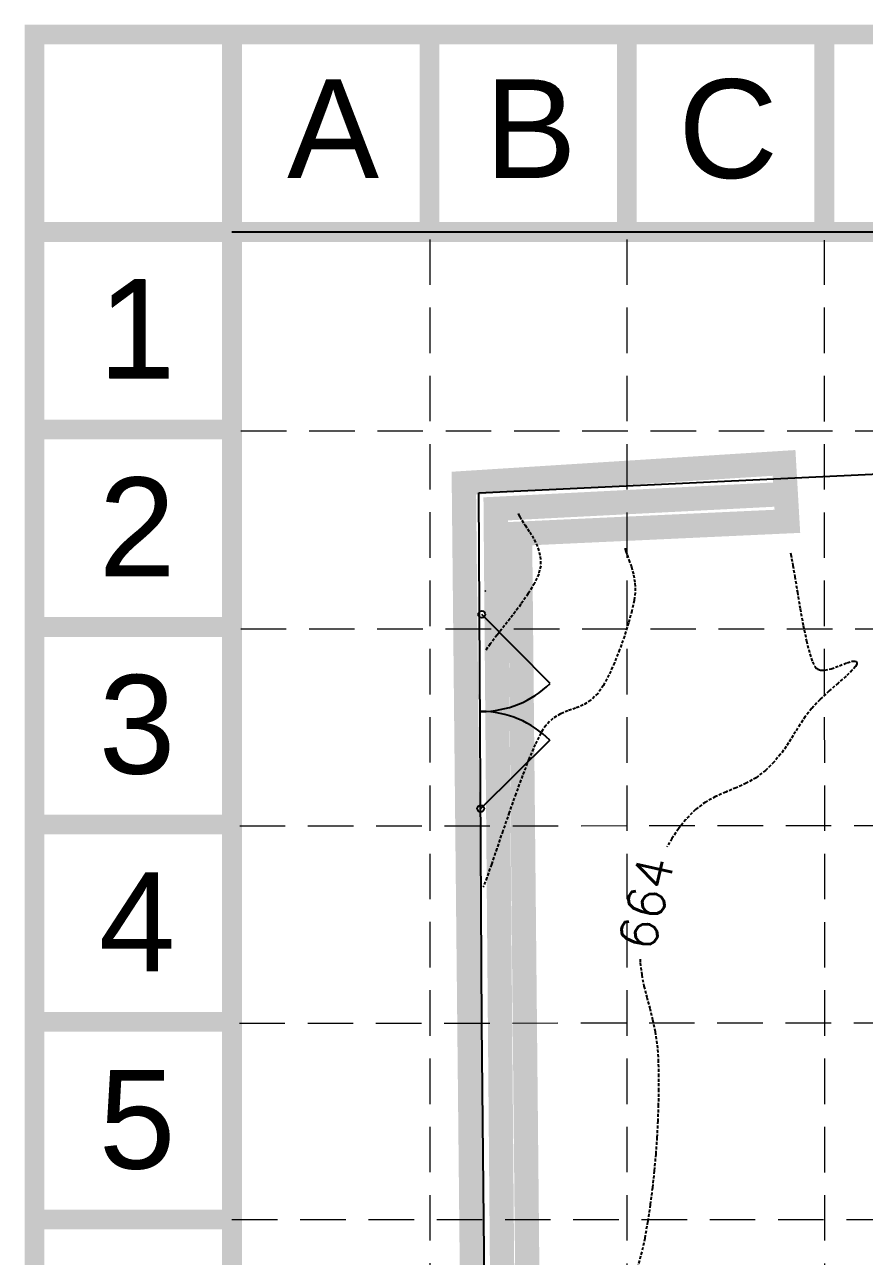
# Model space of a CAD drawing. Header units: inches. Extents: x 2507435 to 2508087, y 7097652 to 7098695.
# Drawn here: x 2507434.9 to 2507504.1, y 7098593.8 to 7098695.3 of the extents above; entities that cross this region are included whole.
import ezdxf
from ezdxf.enums import TextEntityAlignment as Align

# ---------------------------------------------------------------- set-up
doc = ezdxf.new("R2010")
doc.units = ezdxf.units.IN
doc.header["$MEASUREMENT"] = 0
doc.linetypes.add('HIDDEN', pattern=[0.375, 0.25, -0.125])
for name, color, linetype in [('BASE', 7, 'Continuous'), ('CONT-MNR', 8, 'HIDDEN'), ('E-FENCE', 7, 'FENCE_LINE'), ('GRID', 254, 'HIDDEN'), ('LIMITS OF DISTURBANCE', 1, 'HIDDEN'), ('P-FENCE', 6, 'Continuous'), ('SILT FENCE', 200, 'Continuous')]:
    doc.layers.add(name, color=color, linetype=linetype)
doc.styles.get("Standard").update_dxf_attribs({"font": 'ARIAL.TTF'})
doc.linetypes.add('FENCE_LINE', pattern='A,0.75,-0.2,["x",Standard,S=0.1,R=0,X=-0.1,Y=-0.05],-0.075', length=1.025)

msp = doc.modelspace()

# ---------------------------------------------------------------- linework, layer by layer
at = {"layer": 'BASE', "color": 9}
msp.add_line((2507452.013975376, 7098678.232320917), (2508070.315568645, 7098678.232320917), dxfattribs=at)
at = {"layer": 'BASE', "const_width": 1.627109455971472}
for points in [[(2507452.013975376, 7098694.503415476), (2507435.742880816, 7098694.503415476)], [(2507452.013975376, 7098694.503415476), (2507452.013975376, 7098678.232320917)], [(2507468.285069936, 7098694.503415476), (2507468.285069936, 7098678.232320917)], [(2507484.556164495, 7098694.503415476), (2507484.556164495, 7098678.232320917)], [(2507500.827259055, 7098694.503415476), (2507500.827259055, 7098678.232320917)], [(2507452.013975376, 7098678.232320917), (2507435.742880816, 7098678.232320917)], [(2507452.013975376, 7098661.961226357), (2507435.742880816, 7098661.961226357)], [(2507452.013975376, 7098645.690131797), (2507435.742880816, 7098645.690131797)], [(2507452.013975376, 7098629.419037237), (2507435.742880816, 7098629.419037237)], [(2507452.013975376, 7098613.147942677), (2507435.742880816, 7098613.147942677)], [(2507452.013975376, 7098596.876848118), (2507435.742880816, 7098596.876848118)]]:
    msp.add_lwpolyline(points, dxfattribs=at)
for points in [[(2508086.586663205, 7097653.153363655), (2508086.586663205, 7098694.503415476), (2507435.742880816, 7098694.503415476), (2507435.742880816, 7097653.153363655)], [(2508070.315568645, 7097669.424458215), (2508070.315568645, 7098678.232320917), (2507452.013975376, 7098678.232320917), (2507452.013975376, 7097669.424458215)]]:
    msp.add_lwpolyline(points, close=True, dxfattribs=at)
at = {"layer": 'CONT-MNR', "color": 35, "extrusion": (0.908783854320018, 0.4172671879350837, 0), "elevation": 5240789.157509692}
msp.add_lwpolyline([(5404855.787684912, 662), (5404855.696068167, 662)], dxfattribs=at)
at = {"layer": 'CONT-MNR', "color": 35, "extrusion": (0.8842024855023516, 0.4671038049849989, 0), "elevation": 5532924.922284701}
msp.add_lwpolyline([(5105396.937864137, 662), (5105396.740308234, 662)], dxfattribs=at)
at = {"layer": 'CONT-MNR', "color": 35, "extrusion": (0.853912590463855, 0.5204164561649725, 0), "elevation": 5835421.851423547}
msp.add_lwpolyline([(4756699.05370496, 662.0000000000009), (4756698.723604987, 662.0000000000009)], dxfattribs=at)
at = {"layer": 'CONT-MNR', "color": 35}
for points, elevation in [([(2507475.896815509, 7098654.489275131), (2507476.170845906, 7098654.077890421)], 662), ([(2507476.170845906, 7098654.077890421), (2507476.548567472, 7098653.509779038)], 662), ([(2507484.474980418, 7098651.916395879), (2507484.571516532, 7098651.634096529)], 663), ([(2507484.571516532, 7098651.634096529), (2507484.725122247, 7098651.218579412)], 663), ([(2507498.02975429, 7098651.810379695), (2507498.061186225, 7098651.667638533)], 664), ([(2507498.061186225, 7098651.667638533), (2507498.12716678, 7098651.34170594)], 664), ([(2507498.12716678, 7098651.34170594), (2507498.233640716, 7098650.762742458)], 664), ([(2507477.454120492, 7098650.725993939), (2507477.28988779, 7098650.055212153)], 662), ([(2507477.28988779, 7098650.055212153), (2507476.931472044, 7098649.282432326)], 662), ([(2507485.223913208, 7098649.285561332), (2507485.236539035, 7098648.518635619)], 663), ([(2507498.388803644, 7098649.853641635), (2507498.602236188, 7098648.563213273)], 664), ([(2507472.855664119, 7098648.688723208), (2507472.858403253, 7098648.682549966)], 661), ([(2507472.858403253, 7098648.682549966), (2507472.870846983, 7098648.654333105)], 661), ([(2507472.878619574, 7098648.635604566), (2507472.859498425, 7098648.606240523)], 661), ([(2507472.870846983, 7098648.654333105), (2507472.878619574, 7098648.635604566)], 661), ([(2507476.425252243, 7098648.439636775), (2507475.817607373, 7098647.558807818)], 662), ([(2507475.817607373, 7098647.558807818), (2507475.154916419, 7098646.671927772)], 662), ([(2507498.835067179, 7098647.187646342), (2507499.084891518, 7098645.819116585)], 664), ([(2507475.154916419, 7098646.671927772), (2507474.483558369, 7098645.810978955)], 662), ([(2507474.483558369, 7098645.810978955), (2507473.84991221, 7098645.007943682)], 662), ([(2507484.690570712, 7098646.021960603), (2507484.352143049, 7098644.939442415)], 663), ([(2507499.084891518, 7098645.819116585), (2507499.349304105, 7098644.549799739)], 664), ([(2507483.960410249, 7098643.826803371), (2507483.530320696, 7098642.741058912)], 663), ([(2507483.530320696, 7098642.741058912), (2507483.076822775, 7098641.739224483)], 663), ([(2507500.02902226, 7098642.459807619), (2507500.146796633, 7098642.308125162)], 664), ([(2507500.146796633, 7098642.308125162), (2507500.206020372, 7098642.258884075)], 664), ([(2507500.298971303, 7098642.206201136), (2507500.506598687, 7098642.141847943)], 664), ([(2507502.707660447, 7098642.747303317), (2507503.119686496, 7098642.873836339)], 664), ([(2507503.119686496, 7098642.873836339), (2507503.345025093, 7098642.882414152)], 664), ([(2507503.445186109, 7098642.832323398), (2507503.478203873, 7098642.78759451)], 664), ([(2507503.494769917, 7098642.740805201), (2507503.490020557, 7098642.63308287)], 664), ([(2507483.076822775, 7098641.739224483), (2507482.61486487, 7098640.878315523)], 663), ([(2507502.614496372, 7098641.631896568), (2507501.958062905, 7098641.061583085)], 664), ([(2507480.333388296, 7098639.003215396), (2507479.702882756, 7098638.784101654)], 663), ([(2507499.77338837, 7098638.966948951), (2507499.255542018, 7098638.309270116)], 664), ([(2507479.075846919, 7098638.525817358), (2507478.460913559, 7098638.149381092)], 663), ([(2507479.702882756, 7098638.784101654), (2507479.075846919, 7098638.525817358)], 663), ([(2507477.461856341, 7098636.950958177), (2507476.997182997, 7098636.009592502)], 663), ([(2507477.866715454, 7098637.575811438), (2507477.461856341, 7098636.950958177)], 663), ([(2507498.440974833, 7098637.059858464), (2507498.070926469, 7098636.449107619)], 664), ([(2507476.997182997, 7098636.009592502), (2507476.488459546, 7098634.818075277)], 663), ([(2507497.676816573, 7098635.834981407), (2507497.22198138, 7098635.207970815)], 664), ([(2507476.488459546, 7098634.818075277), (2507475.951450105, 7098633.442767369)], 663), ([(2507496.669757125, 7098634.558566825), (2507495.983480045, 7098633.877260425)], 664), ([(2507494.386330811, 7098632.808392647), (2507493.552284436, 7098632.43495506)], 664), ([(2507491.021082621, 7098631.254677309), (2507490.199001217, 7098630.645721332)], 664), ([(2507474.328347058, 7098628.877708212), (2507473.83583487, 7098627.430846237)], 663), ([(2507473.393857295, 7098626.13199791), (2507473.018178456, 7098625.047524098)], 663), ([(2507485.648104811, 7098618.328718588), (2507485.658007558, 7098618.007368)], 664), ([(2507487.048418944, 7098611.243031186), (2507487.134298524, 7098610.034790809)], 664), ([(2507487.134298524, 7098610.034790809), (2507487.160254441, 7098608.845962047)], 664), ([(2507487.163337026, 7098607.60444201), (2507487.142704789, 7098606.317794013)], 664), ([(2507487.142704789, 7098606.317794013), (2507487.097516242, 7098604.99358137)], 664), ([(2507486.806197853, 7098600.871188712), (2507486.654369176, 7098599.472350633)], 664), ([(2507486.473776745, 7098598.073764482), (2507486.263579071, 7098596.682993572)], 664), ([(2507486.263579071, 7098596.682993572), (2507486.022934664, 7098595.307601221)], 664), ([(2507486.022934664, 7098595.307601221), (2507485.77751075, 7098594.213433975)], 664), ([(2507485.77751075, 7098594.213433975), (2507485.38655504, 7098592.735331668)], 664)]:
    msp.add_lwpolyline(points, dxfattribs=dict(at, elevation=elevation))
at = {"layer": 'CONT-MNR', "color": 35, "extrusion": (0.8608466899776771, 0.5088643987885939, 0), "elevation": 5770804.937493211}
msp.add_lwpolyline([(4834886.830828419, 662), (4834886.106236515, 662)], dxfattribs=at)
at = {"layer": 'CONT-MNR', "color": 35, "extrusion": (0.9096468689475339, 0.4153824428330453, 0), "elevation": 5229574.303385254}
msp.add_lwpolyline([(5415705.484260342, 662), (5415704.742327929, 662)], dxfattribs=at)
at = {"layer": 'CONT-MNR', "color": 35, "extrusion": (0.9649857683791592, 0.2623022432723055, 0), "elevation": 4281672.236302219}
msp.add_lwpolyline([(6192381.457208481, 662.0000000000009), (6192380.709515324, 662.0000000000009)], dxfattribs=at)
at = {"layer": 'CONT-MNR', "color": 35, "extrusion": (0.9710356755219179, 0.2389345451450934, 0), "elevation": 4130970.040106553}
msp.add_lwpolyline([(6293919.862472858, 663.0000000000009), (6293919.777421146, 663.0000000000009)], dxfattribs=at)
at = {"layer": 'CONT-MNR', "color": 35, "extrusion": (0.9990940311993248, 0.04255721821128442, 0), "elevation": 2807304.585730477}
msp.add_lwpolyline([(6985509.069039656, 662.0000000000009), (6985508.304734414, 662.0000000000009)], dxfattribs=at)
at = {"layer": 'CONT-MNR', "color": 35, "extrusion": (0.9599947669910346, 0.2800179411213311, 0), "elevation": 4394921.868658628}
msp.add_lwpolyline([(6112528.233493662, 663), (6112528.052353206, 663)], dxfattribs=at)
at = {"layer": 'CONT-MNR', "color": 35, "extrusion": (0.9436300359466094, 0.3310020472133075, 0), "elevation": 4715805.987105705}
msp.add_lwpolyline([(5868517.927188974, 663), (5868517.312271329, 663)], dxfattribs=at)
at = {"layer": 'CONT-MNR', "color": 35, "extrusion": (0.9634396207538737, 0.2679255440633312, 0), "elevation": 4317720.163104091}
msp.add_lwpolyline([(6167302.015109578, 663), (6167301.345353196, 663)], dxfattribs=at)
at = {"layer": 'CONT-MNR', "color": 35, "extrusion": (0.9857453117535258, 0.1682444066111687, 0), "elevation": 3666062.913359111}
msp.add_lwpolyline([(6575589.156751536, 664.0000000000009), (6575588.234504366, 664.0000000000009)], dxfattribs=at)
at = {"layer": 'CONT-MNR', "color": 35, "extrusion": (0.8572494000955545, -0.5149014138996048, 0), "elevation": -1505571.457043969}
msp.add_lwpolyline([(7376416.256189447, 662.0000000000009), (7376415.273050177, 662.0000000000009)], dxfattribs=at)
at = {"layer": 'CONT-MNR', "color": 35, "extrusion": (0.9868666994801336, 0.1615367371751321, 0), "elevation": 3621246.310858592}
msp.add_lwpolyline([(6600370.326531991, 663), (6600369.609623127, 663)], dxfattribs=at)
at = {"layer": 'CONT-MNR', "color": 35, "extrusion": (0.9907940179042131, -0.1353780413701789, 0), "elevation": 1523400.239517796}
msp.add_lwpolyline([(7372756.927556073, 663.0000000000009), (7372756.271453028, 663.0000000000009)], dxfattribs=at)
at = {"layer": 'CONT-MNR', "color": 35, "extrusion": (0.9859758448035741, 0.1668880866445492, 0), "elevation": 3657012.92916035}
msp.add_lwpolyline([(6580624.370086806, 664.0000000000009), (6580622.97495432, 664.0000000000009)], dxfattribs=at)
at = {"layer": 'CONT-MNR', "color": 35, "extrusion": (0.9767162597352034, -0.2145351905139914, 0), "elevation": 926191.7419438385}
msp.add_lwpolyline([(7471308.599246043, 663.0000000000009), (7471307.727723588, 663.0000000000009)], dxfattribs=at)
at = {"layer": 'CONT-MNR', "color": 35, "extrusion": (0.9650815057084813, -0.2619497801859178, 0), "elevation": 560438.3356467285}
msp.add_lwpolyline([(7507608.086276524, 663), (7507607.054879813, 663)], dxfattribs=at)
at = {"layer": 'CONT-MNR', "color": 35, "extrusion": (0.81584521305293, -0.578270341915111, 0), "elevation": -2059225.374535988}
msp.add_lwpolyline([(7241392.409821972, 662), (7241391.685099659, 662)], dxfattribs=at)
at = {"layer": 'CONT-MNR', "color": 35, "extrusion": (0.7920941568488548, -0.610398924217517, 0), "elevation": -2346849.891284107}
msp.add_lwpolyline([(7153354.572826454, 662), (7153353.672504939, 662)], dxfattribs=at)
at = {"layer": 'CONT-MNR', "color": 35, "extrusion": (0.9432463630126462, -0.3320938100347784, 0), "elevation": 7759.451446522027}
msp.add_lwpolyline([(7528491.053552955, 663.0000000000009), (7528489.873968188, 663.0000000000009)], dxfattribs=at)
at = {"layer": 'CONT-MNR', "color": 35, "extrusion": (0.9686197701526914, 0.2485472608365409, 0), "elevation": 4193162.101885932}
msp.add_lwpolyline([(6252655.357403737, 664.0000000000009), (6252654.244554065, 664.0000000000009)], dxfattribs=at)
at = {"layer": 'CONT-MNR', "color": 35, "extrusion": (0.9453952920770539, 0.3259259758266319, 0), "elevation": 4684210.641825771}
msp.add_lwpolyline([(5893764.855984552, 664.0000000000009), (5893764.15511304, 664.0000000000009)], dxfattribs=at)
at = {"layer": 'CONT-MNR', "color": 35, "extrusion": (0.8944696385583345, 0.4471286903088668, 0), "elevation": 5416889.35066925}
msp.add_lwpolyline([(5228345.342046103, 664), (5228344.951352801, 664)], dxfattribs=at)
at = {"layer": 'CONT-MNR', "color": 35, "extrusion": (0.4930886950265191, 0.8699790450562844, 0), "elevation": 7412090.017945468}
msp.add_lwpolyline([(1318787.61318121, 664.0000000000009), (1318787.506338487, 664.0000000000009)], dxfattribs=at)
at = {"layer": 'CONT-MNR', "color": 35, "extrusion": (-0.02446733567851878, -0.9997006299311784, 0), "elevation": -7157868.877470404}
msp.add_lwpolyline([(2333064.975853182, 664.0000000000009), (2333065.331497888, 664.0000000000009)], dxfattribs=at)
at = {"layer": 'CONT-MNR', "color": 35, "extrusion": (0.2061281931639309, -0.9785249960951294, 0), "elevation": -6429332.143548392}
msp.add_lwpolyline([(3916882.54815386, 664.0000000000009), (3916883.087495279, 664.0000000000009)], dxfattribs=at)
at = {"layer": 'CONT-MNR', "color": 35, "extrusion": (0.3406220680800257, -0.9402003013916164, 0), "elevation": -5820035.268440768}
msp.add_lwpolyline([(4775507.764340524, 664), (4775508.492606079, 664)], dxfattribs=at)
at = {"layer": 'CONT-MNR', "color": 35, "extrusion": (-0.3735379734366031, 0.9276148890573478, 0), "elevation": 5648159.224691235}
msp.add_lwpolyline([(-4977608.789507518, 664), (-4977609.471955567, 664)], dxfattribs=at)
at = {"layer": 'CONT-MNR', "color": 35, "extrusion": (0.686600631512638, -0.7270347810156312, 0), "elevation": -3439306.485721567}
msp.add_lwpolyline([(6696974.14931925, 664), (6696973.44156858, 664)], dxfattribs=at)
at = {"layer": 'CONT-MNR', "color": 35, "extrusion": (0.7678774349355514, -0.6405967880943505, 0), "elevation": -2621912.269686523}
msp.add_lwpolyline([(7057185.968017109, 664.0000000000009), (7057185.551581022, 664.0000000000009)], dxfattribs=at)
at = {"layer": 'CONT-MNR', "color": 35, "extrusion": (-0.4472867904927502, -0.8943905897596948, 0), "elevation": -7470532.517441962}
msp.add_lwpolyline([(-932441.7961478303, 664), (-932441.6841598274, 664)], dxfattribs=at)
at = {"layer": 'CONT-MNR', "color": 35, "extrusion": (0.9008559148624196, -0.4341182104650682, 0), "elevation": -822750.6860817969}
msp.add_lwpolyline([(7483407.131329881, 664.0000000000009), (7483406.914344714, 664.0000000000009)], dxfattribs=at)
at = {"layer": 'CONT-MNR', "color": 35, "extrusion": (0.9426599982235584, 0.3337545921019827, 0), "elevation": 4732927.852360517}
msp.add_lwpolyline([(5854715.79698128, 664), (5854715.747345877, 664)], dxfattribs=at)
at = {"layer": 'CONT-MNR', "color": 35, "extrusion": (0.6582439872421301, -0.7528046581016768, 0), "elevation": -3693341.970458803}
msp.add_lwpolyline([(6560296.950605989, 664), (6560295.974628333, 664)], dxfattribs=at)
at = {"layer": 'CONT-MNR', "color": 35, "extrusion": (0.6987848945429609, -0.7153318608580098, 0), "elevation": -3325692.858484564}
msp.add_lwpolyline([(6754104.433428555, 663.0000000000009), (6754103.609869558, 663.0000000000009)], dxfattribs=at)
at = {"layer": 'CONT-MNR', "color": 35, "extrusion": (0.8242282044032371, -0.5662577743980348, 0), "elevation": -1952922.691783453}
msp.add_lwpolyline([(7270781.549672566, 663), (7270780.745322455, 663)], dxfattribs=at)
at = {"layer": 'CONT-MNR', "color": 35, "extrusion": (-0.6837929748235537, 0.7296760703092537, 0), "elevation": 3465096.324702032}
msp.add_lwpolyline([(-6683664.088358549, 664.0000000000009), (-6683663.061299333, 664.0000000000009)], dxfattribs=at)
at = {"layer": 'CONT-MNR', "color": 35, "extrusion": (-0.3825564044095934, 0.9239321389827304, 0), "elevation": 5599408.057638246}
msp.add_lwpolyline([(-5032372.157983631, 663.0000000000009), (-5032371.481156362, 663.0000000000009)], dxfattribs=at)
at = {"layer": 'CONT-MNR', "color": 35, "extrusion": (0.5254897776336509, -0.8507999139648148, 0), "elevation": -4721866.062071931}
msp.add_lwpolyline([(5863627.670110169, 663), (5863626.951319998, 663)], dxfattribs=at)
at = {"layer": 'CONT-MNR', "color": 35, "extrusion": (0.7307536217871721, -0.6826412998383052, 0), "elevation": -3013459.590446814}
msp.add_lwpolyline([(6899080.065717813, 664.0000000000009), (6899079.039507589, 664.0000000000009)], dxfattribs=at)
at = {"layer": 'CONT-MNR', "color": 35, "extrusion": (0.6945074890754461, -0.7194854742231557, 0), "elevation": -3365904.4654462}
msp.add_lwpolyline([(6734151.686536575, 663), (6734150.860671249, 663)], dxfattribs=at)
at = {"layer": 'CONT-MNR', "color": 35, "extrusion": (0.8258333137539693, -0.5639143001326868, 0), "elevation": -1932247.234627263}
msp.add_lwpolyline([(7276306.685857628, 664.0000000000009), (7276305.919931688, 664.0000000000009)], dxfattribs=at)
at = {"layer": 'CONT-MNR', "color": 35, "extrusion": (0.8497902620692493, -0.5271209638140723, 0), "elevation": -1610992.651464649}
msp.add_lwpolyline([(7354108.368326139, 664.0000000000009), (7354107.642400551, 664.0000000000009)], dxfattribs=at)
at = {"layer": 'CONT-MNR', "color": 35, "extrusion": (0.8416055452902769, -0.5400926829134568, 0), "elevation": -1723597.3235294}
msp.add_lwpolyline([(7328533.160095647, 664), (7328532.43038775, 664)], dxfattribs=at)
at = {"layer": 'CONT-MNR', "color": 35, "extrusion": (0.7618056589898854, -0.647805632833635, 0), "elevation": -2688310.299547826}
msp.add_lwpolyline([(7032151.297251243, 664.0000000000009), (7032150.444797626, 664.0000000000009)], dxfattribs=at)
at = {"layer": 'CONT-MNR', "color": 35, "extrusion": (0.6127925106416449, -0.7902438477467001, 0), "elevation": -4073076.989770779}
msp.add_lwpolyline([(6331522.949966919, 664), (6331521.958353139, 664)], dxfattribs=at)
at = {"layer": 'CONT-MNR', "color": 35, "extrusion": (0.9384296963842427, -0.3454702663677125, 0), "elevation": -99276.89050948247}
msp.add_lwpolyline([(7527826.811297314, 663.0000000000009), (7527825.220621178, 663.0000000000009)], dxfattribs=at)
at = {"layer": 'CONT-MNR', "color": 35, "extrusion": (-0.4931845659226742, 0.8699247001526417, 0), "elevation": 4938618.486858575}
msp.add_lwpolyline([(-5682268.377590667, 664), (-5682267.442414846, 664)], dxfattribs=at)
at = {"layer": 'CONT-MNR', "color": 35, "extrusion": (0.9427186239105981, -0.3335889628451584, 0), "elevation": -4181.50944333151}
msp.add_lwpolyline([(7528478.662265591, 663.0000000000009), (7528477.02465429, 663.0000000000009)], dxfattribs=at)
at = {"layer": 'CONT-MNR', "color": 35, "extrusion": (0.4038694465000157, -0.9148166319999714, 0), "elevation": -5481247.00922866}
msp.add_lwpolyline([(5160816.646448391, 664.0000000000009), (5160815.720724134, 664.0000000000009)], dxfattribs=at)
at = {"layer": 'CONT-MNR', "color": 35, "extrusion": (-0.3772966097502869, 0.9260924728508162, 0), "elevation": 5627921.249298921}
msp.add_lwpolyline([(-5000460.856064541, 664), (-5000459.94345786, 664)], dxfattribs=at)
at = {"layer": 'CONT-MNR', "color": 35, "extrusion": (0.4823482337500813, -0.8759795553539916, 0), "elevation": -5008771.984930786}
msp.add_lwpolyline([(5620524.07542428, 664), (5620523.117438804, 664)], dxfattribs=at)
at = {"layer": 'CONT-MNR', "color": 35, "extrusion": (0.945333210027966, -0.3261059981328491, 0), "elevation": 55493.3003393393}
msp.add_lwpolyline([(7528273.659305046, 663.0000000000009), (7528272.042399236, 663.0000000000009)], dxfattribs=at)
at = {"layer": 'CONT-MNR', "color": 35, "extrusion": (0.7888295608847639, -0.6146120108445251, 0), "elevation": -2384921.389792931}
msp.add_lwpolyline([(7140742.157057148, 664), (7140741.187732072, 664)], dxfattribs=at)
at = {"layer": 'CONT-MNR', "color": 35, "extrusion": (0.7153608601013434, -0.6987552073759926, 0), "elevation": -3166444.783483387}
msp.add_lwpolyline([(6830204.358261333, 664.0000000000009), (6830203.219686504, 664.0000000000009)], dxfattribs=at)
at = {"layer": 'CONT-MNR', "color": 35, "extrusion": (0.8273071768586658, -0.5617497976129092, 0), "elevation": -1913189.95502243}
msp.add_lwpolyline([(7281328.102871508, 664.0000000000009), (7281327.138815658, 664.0000000000009)], dxfattribs=at)
at = {"layer": 'CONT-MNR', "color": 35, "extrusion": (0.8628096923979225, -0.5055288663411837, 0), "elevation": -1425076.321854254}
msp.add_lwpolyline([(7392372.973771174, 664), (7392372.16235216, 664)], dxfattribs=at)
at = {"layer": 'CONT-MNR', "color": 35, "extrusion": (0.9466907138159267, -0.3221439001047374, 0), "elevation": 87022.6695579947}
msp.add_lwpolyline([(7527972.070507579, 663.0000000000009), (7527970.698519548, 663.0000000000009)], dxfattribs=at)
at = {"layer": 'CONT-MNR', "color": 35, "extrusion": (0.939286648179821, -0.3431334908619637, 0), "elevation": -80540.06623093551}
msp.add_lwpolyline([(7528041.697543992, 663.0000000000009), (7528040.841853737, 663.0000000000009)], dxfattribs=at)
at = {"layer": 'CONT-MNR', "color": 35, "extrusion": (0.9925331621688914, 0.1219750875999735, 0), "elevation": 3354617.222522847}
msp.add_lwpolyline([(6739762.995090849, 664.0000000000009), (6739762.006034287, 664.0000000000009)], dxfattribs=at)
at = {"layer": 'CONT-MNR', "color": 35, "extrusion": (0.9807025884213667, 0.1955055832032202, 0), "elevation": 3846917.055094801}
msp.add_lwpolyline([(6471404.621784283, 664.0000000000009), (6471403.673780779, 664.0000000000009)], dxfattribs=at)
at = {"layer": 'CONT-MNR', "color": 35, "extrusion": (0.9700533501388587, 0.2428919469319162, 0), "elevation": 4156591.843869068}
msp.add_lwpolyline([(6276988.177564439, 664), (6276987.243742403, 664)], dxfattribs=at)
at = {"layer": 'CONT-MNR', "color": 35, "extrusion": (0.965604292664435, 0.2600160571734292, 0), "elevation": 4266993.362767716}
msp.add_lwpolyline([(6202466.626812273, 664.0000000000009), (6202465.684278622, 664.0000000000009)], dxfattribs=at)
at = {"layer": 'CONT-MNR', "color": 35, "extrusion": (0.9690470899705507, 0.2468759555315329, 0), "elevation": 4182349.617158264}
msp.add_lwpolyline([(6259853.401032146, 664.0000000000009), (6259852.428446251, 664.0000000000009)], dxfattribs=at)
at = {"layer": 'CONT-MNR', "color": 35, "extrusion": (0.978397833849646, 0.2067309331433514, 0), "elevation": 3920822.491485328}
msp.add_lwpolyline([(6426892.852407845, 664.0000000000009), (6426891.82730524, 664.0000000000009)], dxfattribs=at)
at = {"layer": 'CONT-MNR', "color": 35, "extrusion": (0.9893604821472769, 0.1454848320798694, 0), "elevation": 3513548.859894483}
msp.add_lwpolyline([(6658285.213082586, 664), (6658284.109799738, 664)], dxfattribs=at)
at = {"layer": 'CONT-MNR', "color": 35, "extrusion": (0.9999969175890685, 0.002482904017817494, 0), "elevation": 2525104.595573162}
msp.add_lwpolyline([(7092361.115187719, 664), (7092359.873663858, 664)], dxfattribs=at)
at = {"layer": 'CONT-MNR', "color": 35, "extrusion": (0.9986443331172229, -0.05205281868311379, 0), "elevation": 2134585.381665214}
msp.add_lwpolyline([(7219503.42111492, 664.0000000000009), (7219502.065062589, 664.0000000000009)], dxfattribs=at)
at = {"layer": 'CONT-MNR', "color": 35, "extrusion": (0.9975356936350186, -0.07016081473374203, 0), "elevation": 2003263.995879402}
msp.add_lwpolyline([(7257037.837980112, 664.0000000000009), (7257036.457927248, 664.0000000000009)], dxfattribs=at)
at = {"layer": 'CONT-MNR', "color": 35, "extrusion": (0.9960590470319151, -0.08869258608177792, 0), "elevation": 1868011.649798446}
msp.add_lwpolyline([(7293022.505456111, 664.0000000000009), (7293021.108423782, 664.0000000000009)], dxfattribs=at)
at = {"layer": 'CONT-MNR', "color": 35, "extrusion": (0.9917661891986981, -0.128061805243766, 0), "elevation": 1577781.020538644}
msp.add_lwpolyline([(7361264.214924246, 664), (7361262.804726794, 664)], dxfattribs=at)
at = {"layer": 'E-FENCE'}
for p, q in [((2507472.369392998, 7098656.730214455), (2507526.377785432, 7098659.298847368)), ((2507472.610646189, 7098613.013293006), (2507472.369392998, 7098656.730214455)), ((2507472.610636551, 7098613.013292953), (2507472.369392998, 7098656.730214455)), ((2507473.128803415, 7098560.165714599), (2507472.610646189, 7098613.013293006))]:
    msp.add_line(p, q, dxfattribs=at)
at = {"layer": 'GRID', "color": 252, "linetype": 'HIDDEN', "lineweight": 0, "ltscale": 15}
for p, q in [((2507468.43360024, 7097734.51112597), (2507468.345543176, 7098677.620980122)), ((2507484.773717057, 7097734.508556962), (2507484.57141102, 7098677.613652664)), ((2507500.996113952, 7097734.506006462), (2507500.846178506, 7098677.570774943)), ((2507452.754008069, 7098661.85189639), (2508070.048231695, 7098661.932385528)), ((2507452.741878809, 7098645.535072189), (2508070.048231695, 7098645.661290968)), ((2507452.650228059, 7098629.313740714), (2508070.315568645, 7098629.419037237)), ((2507452.628137638, 7098613.057309094), (2508070.315568645, 7098613.147942677)), ((2507452.013975376, 7098596.876848118), (2508070.315568645, 7098596.876848118))]:
    msp.add_line(p, q, dxfattribs=at)
at = {"layer": 'LIMITS OF DISTURBANCE', "ltscale": 30, "const_width": 2}
msp.add_lwpolyline([(2507477.274036305, 7098524.603182971), (2507472.482865166, 7098524.603182971), (2507471.122705534, 7098657.540817818), (2507497.50264738, 7098659.206346179), (2507497.780330432, 7098654.394823872), (2507475.750763814, 7098653.377000577), (2507476.998168176, 7098526.225273496)], close=True, dxfattribs=at)
at = {"layer": 'P-FENCE', "color": 7}
for p, q in [((2507478.226710833, 7098641.042382785), (2507472.601158516, 7098646.73036671)), ((2507478.200850815, 7098636.356162637), (2507472.51286689, 7098630.730610318))]:
    msp.add_line(p, q, dxfattribs=at)
for centre in [(2507472.601158516, 7098646.73036671), (2507472.51286689, 7098630.730610318)]:
    msp.add_circle(centre, 0.2821757414502831, dxfattribs=at)
for centre, start, end in [((2507472.601158516, 7098646.73036671), 269.6838273112646, 314.6838273185791), ((2507472.51286689, 7098630.730610318), 44.68382729981754, 89.68382731126457)]:
    msp.add_arc(centre, 8.00000000000079, start, end, dxfattribs=at)
at = {"layer": 'SILT FENCE', "ltscale": 30, "const_width": 2}
msp.add_lwpolyline([(2507496.698740899, 7098656.596868163), (2507473.745204591, 7098655.421207695), (2507474.831440918, 7098526.131041727)], dxfattribs=at)

# ---------------------------------------------------------------- texts
at = {"layer": 'BASE'}
for s, p in [('A', (2507460.346698553, 7098686.745405999)), ('B', (2507476.617793112, 7098686.745405999)), ('C', (2507492.888887672, 7098686.745405999)), ('1', (2507444.178105651, 7098670.280106014)), ('1', (2507444.197297258, 7098670.211051304)), ('2', (2507444.197297258, 7098653.939965962)), ('3', (2507444.197308614, 7098637.668865221)), ('4', (2507444.19731997, 7098621.397769612)), ('5', (2507444.19731997, 7098605.126679137))]:
    msp.add_text(s, height=8.135547279857356, dxfattribs=at).set_placement(p, align=Align.MIDDLE_CENTER)
at = {"layer": 'CONT-MNR', "color": 35, "insert": (2507483.826511228, 7098619.518184746, 664), "char_height": 3, "width": 12, "attachment_point": 1, "rotation": 77.022139685111}
msp.add_mtext('\\Ftxt.shx;\\W1.0000000000;\\T1.0000000000;\\o\\l664', dxfattribs=at)

doc.saveas('drawing.dxf')
